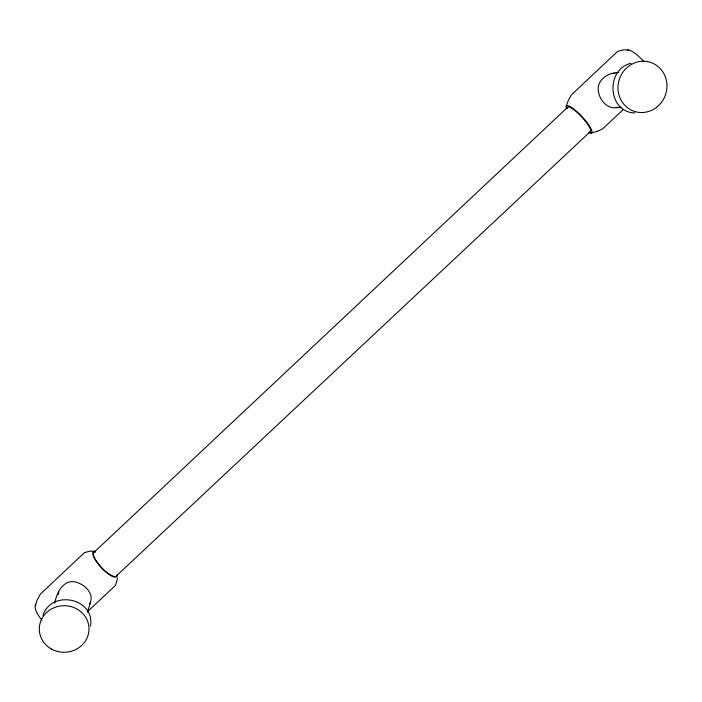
<?xml version="1.0" encoding="UTF-8"?>
<svg xmlns="http://www.w3.org/2000/svg" width="702" height="702" viewBox="0 0 702 702"><rect width="100%" height="100%" fill="white"/><g stroke="black" fill="none" stroke-linecap="round" stroke-linejoin="round"><path stroke-width="1.05" d="M117.532 578.176L115.628 585.275L87.267 611.863M90.497 626.096C95.253 598.016 51.439 589.224 42.954 615.408M87.592 612.065C88.777 606.045 93.173 599.368 89.996 593.199C87.987 588.873 84.152 585.556 79.852 583.59C65.479 576.324 56.976 590.549 54.747 603.132M58.055 594.84L58.81 592.04M35.354 605.317L37.127 599.982L40.409 594.059L84.512 552.597L90.47 551.044L94.981 551.307A17.155 5.063 46.7 0 0 101.606 567.953A17.155 5.063 46.7 0 0 117.383 574.841M566.163 106.432L568.137 100.834L571.323 94.954L617.699 51.36L623.824 49.772L628.492 50.061M89.645 603.773L90.567 601.807M93.91 552.439L567.725 107.204M116.321 575.982L590.338 131.564M623.525 109.31L602.728 128.799L597.384 131.274L590.917 133.108M630.958 63.303C605.264 69.305 607.563 112.425 634.95 112.925M596.603 131.502L597.384 131.274M618.12 107.239C608.748 110.144 600.228 101.299 598.683 92.62C595.568 80.651 607.669 72.332 618.462 72.578M615.926 107.731L621.323 107.257M613.083 73.526L615.022 73.42M567.453 108.538A16.62 3.589 46.9 0 1 581.01 116.181A16.62 3.589 46.9 0 1 589.733 131.739M116.672 575.263A16.251 4.791 46.7 0 1 100.921 566.821A16.251 4.791 46.7 0 1 95.516 551.983M41.936 620.068A18.006 6.415 46.7 0 1 35.925 604.457M627.491 50.096A17.594 4.932 46.9 0 1 643.839 61.583M566.496 108.52A18.471 3.993 46.9 0 1 582.221 116.874A18.471 3.993 46.9 0 1 588.732 132.476M657.405 106.651A25.798 24.351 -71.1 0 0 651.816 62.847A25.798 24.351 -71.1 0 0 618.172 91.155A25.798 24.351 -71.1 0 0 657.405 106.651M51.632 649.131A24.86 23.289 -0.7 0 0 89.005 629.027A24.86 23.289 -0.7 0 0 51.79 608.801A24.86 23.289 -0.7 0 0 51.632 649.131"/></g></svg>
